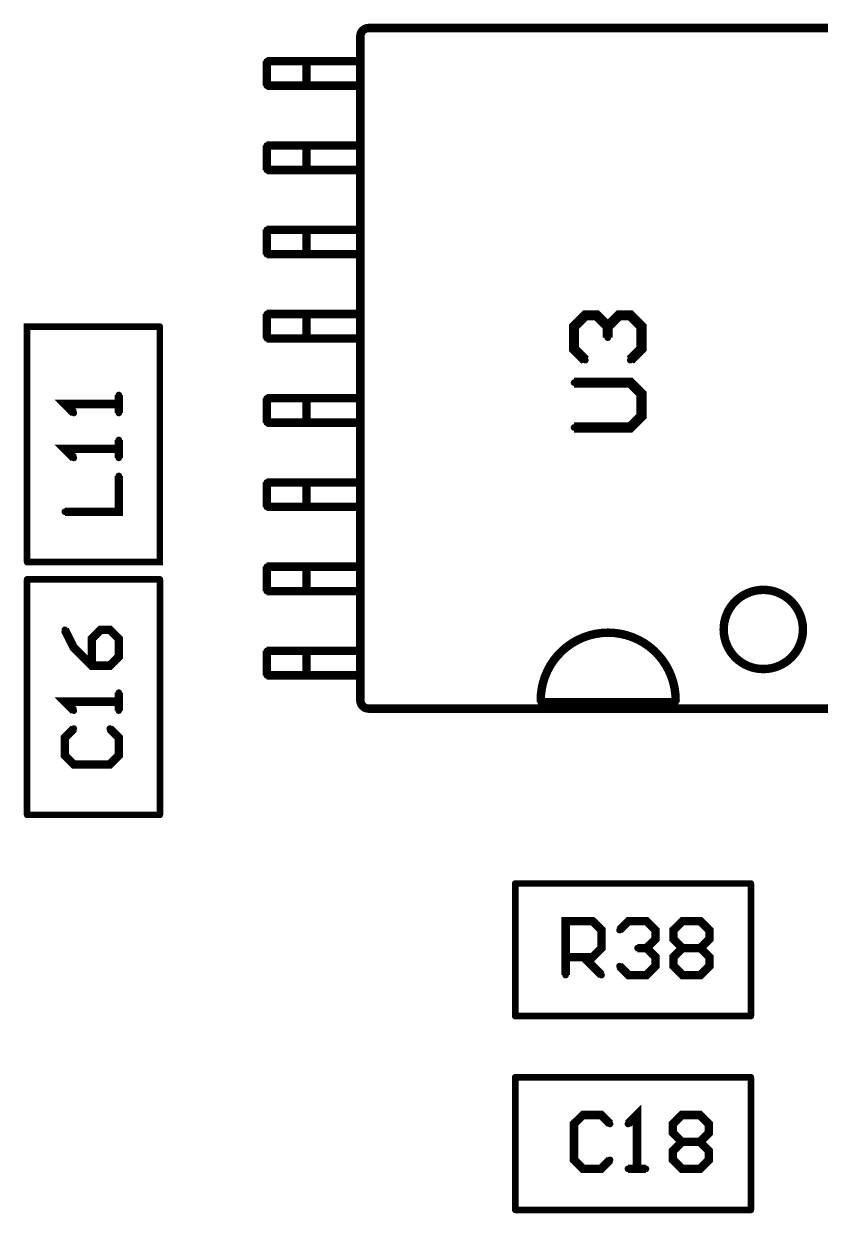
# Model space of a CAD drawing. Extents: x -4.2 to 14.8, y -3.5 to 8.8.
# Drawn here: x 0.007474 to 0.007946, y 0.001129 to 0.001835 of the extents above; entities that cross this region are included whole.
import ezdxf

# ---------------------------------------------------------------- set-up
doc = ezdxf.new("R2010")
doc.units = 0
doc.layers.add('2D_LINE_00', color=1, linetype='CONTINUOUS')

# ---------------------------------------------------------------- blocks, each defined once
blk = doc.blocks.new('SMOOTH_0$000003937')
at = {"const_width": 0.00000197}
blk.add_lwpolyline([(-0.00000097, 0, 1), (0.00000097, 0, 1)], format="xyb", close=True, dxfattribs=at)
blk = doc.blocks.new('DRAWING_847')
at = {"layer": '2D_LINE_00', "const_width": 0.00000394}
blk.add_lwpolyline([(0, 0), (0, 0.00007871)], dxfattribs=at)
at = {"layer": '2D_LINE_00'}
for p in [(0, 0.00007871), (0, 0)]:
    blk.add_blockref('SMOOTH_0$000003937', p, dxfattribs=at)
blk = doc.blocks.new('DRAWING_848')
at = {"layer": '2D_LINE_00', "const_width": 0.00000394}
blk.add_lwpolyline([(0, 0), (0.00013976, 0)], dxfattribs=at)
at = {"layer": '2D_LINE_00'}
for p in [(0, 0), (0.00013976, 0)]:
    blk.add_blockref('SMOOTH_0$000003937', p, dxfattribs=at)
blk = doc.blocks.new('DRAWING_849')
at = {"layer": '2D_LINE_00', "const_width": 0.00000394}
blk.add_lwpolyline([(0, 0), (0.00013976, 0)], dxfattribs=at)
at = {"layer": '2D_LINE_00'}
for p in [(0, 0), (0.00013976, 0)]:
    blk.add_blockref('SMOOTH_0$000003937', p, dxfattribs=at)
blk = doc.blocks.new('DRAWING_850')
at = {"layer": '2D_LINE_00', "const_width": 0.00000394}
blk.add_lwpolyline([(0, 0), (0, 0.00007871)], dxfattribs=at)
at = {"layer": '2D_LINE_00'}
for p in [(0, 0.00007871), (0, 0)]:
    blk.add_blockref('SMOOTH_0$000003937', p, dxfattribs=at)
blk = doc.blocks.new('DRAWING_909')
at = {"layer": '2D_LINE_00', "const_width": 0.00000394}
blk.add_lwpolyline([(0, 0), (0.00007871, 0)], dxfattribs=at)
at = {"layer": '2D_LINE_00'}
for p in [(0, 0), (0.00007871, 0)]:
    blk.add_blockref('SMOOTH_0$000003937', p, dxfattribs=at)
blk = doc.blocks.new('DRAWING_910')
at = {"layer": '2D_LINE_00', "const_width": 0.00000394}
blk.add_lwpolyline([(0, 0), (0, 0.00013976)], dxfattribs=at)
at = {"layer": '2D_LINE_00'}
for p in [(0, 0.00013976), (0, 0)]:
    blk.add_blockref('SMOOTH_0$000003937', p, dxfattribs=at)
blk = doc.blocks.new('DRAWING_911')
at = {"layer": '2D_LINE_00', "const_width": 0.00000394}
blk.add_lwpolyline([(0, 0), (0, 0.00013976)], dxfattribs=at)
at = {"layer": '2D_LINE_00'}
for p in [(0, 0.00013976), (0, 0)]:
    blk.add_blockref('SMOOTH_0$000003937', p, dxfattribs=at)
blk = doc.blocks.new('DRAWING_912')
at = {"layer": '2D_LINE_00', "const_width": 0.00000394}
blk.add_lwpolyline([(0, 0), (0.00007871, 0)], dxfattribs=at)
at = {"layer": '2D_LINE_00'}
for p in [(0, 0), (0.00007871, 0)]:
    blk.add_blockref('SMOOTH_0$000003937', p, dxfattribs=at)
blk = doc.blocks.new('DRAWING_1026')
at = {"layer": '2D_LINE_00', "const_width": 0.00000394}
blk.add_lwpolyline([(0, 0), (0, 0.00007874)], dxfattribs=at)
at = {"layer": '2D_LINE_00'}
for p in [(0, 0.00007874), (0, 0)]:
    blk.add_blockref('SMOOTH_0$000003937', p, dxfattribs=at)
blk = doc.blocks.new('DRAWING_1027')
at = {"layer": '2D_LINE_00', "const_width": 0.00000394}
blk.add_lwpolyline([(0, 0), (0.00013976, 0)], dxfattribs=at)
at = {"layer": '2D_LINE_00'}
for p in [(0, 0), (0.00013976, 0)]:
    blk.add_blockref('SMOOTH_0$000003937', p, dxfattribs=at)
blk = doc.blocks.new('DRAWING_1028')
at = {"layer": '2D_LINE_00', "const_width": 0.00000394}
blk.add_lwpolyline([(0, 0), (0.00013976, 0)], dxfattribs=at)
at = {"layer": '2D_LINE_00'}
for p in [(0, 0), (0.00013976, 0)]:
    blk.add_blockref('SMOOTH_0$000003937', p, dxfattribs=at)
blk = doc.blocks.new('DRAWING_1029')
at = {"layer": '2D_LINE_00', "const_width": 0.00000394}
blk.add_lwpolyline([(0, 0), (0, 0.00007874)], dxfattribs=at)
at = {"layer": '2D_LINE_00'}
for p in [(0, 0.00007874), (0, 0)]:
    blk.add_blockref('SMOOTH_0$000003937', p, dxfattribs=at)
blk = doc.blocks.new('DRAWING_1048')
at = {"layer": '2D_LINE_00', "const_width": 0.00000394}
blk.add_lwpolyline([(0, 0), (0.00007871, 0), (0.00007871, 0.00013976)], dxfattribs=at)
at = {"layer": '2D_LINE_00'}
for p in [(0.00007871, 0.00013976), (0, 0), (0.00007871, 0)]:
    blk.add_blockref('SMOOTH_0$000003937', p, dxfattribs=at)
blk = doc.blocks.new('DRAWING_1049')
at = {"layer": '2D_LINE_00', "const_width": 0.00000394}
blk.add_lwpolyline([(0, 0), (0, 0.00013976), (0.00007871, 0.00013976)], dxfattribs=at)
at = {"layer": '2D_LINE_00'}
for p in [(0, 0.00013976), (0.00007871, 0.00013976), (0, 0)]:
    blk.add_blockref('SMOOTH_0$000003937', p, dxfattribs=at)
blk = doc.blocks.new('DRAWING_1406')
at = {"layer": '2D_LINE_00', "const_width": 0.00000601}
blk.add_lwpolyline([(0, 0), (0.00003333, 0), (0.00004, 0.00000667), (0.00004, 0.00001997), (0.00003333, 0.00002664), (0, 0.00002664)], dxfattribs=at)
at = {"layer": '2D_LINE_00'}
for p in [(0, 0.00002664), (0.00003333, 0.00002664), (0.00004, 0.00001997), (0.00004, 0.00000667), (0, 0), (0.00003333, 0)]:
    blk.add_blockref('SMOOTH_0$000003937', p, dxfattribs=at)
blk = doc.blocks.new('DRAWING_1407')
at = {"layer": '2D_LINE_00', "const_width": 0.00000601}
blk.add_lwpolyline([(0, 0), (-0.00000669, 0.00000667), (-0.00000669, 0.00002), (0, 0.00002667), (0.00000664, 0.00002667), (0.00001331, 0.00002), (0.00001331, 0.00001333), (0.00001331, 0.00002), (0.00001997, 0.00002667), (0.00002664, 0.00002667), (0.00003331, 0.00002), (0.00003331, 0.00000667), (0.00002664, 0)], dxfattribs=at)
at = {"layer": '2D_LINE_00'}
for p in [(0, 0.00002667), (0.00000664, 0.00002667), (0.00001997, 0.00002667), (0.00002664, 0.00002667), (-0.00000669, 0.00002), (0.00001331, 0.00002), (0.00001331, 0.00002), (0.00003331, 0.00002), (0.00001331, 0.00001333), (-0.00000669, 0.00000667), (0.00003331, 0.00000667), (0, 0), (0.00002664, 0)]:
    blk.add_blockref('SMOOTH_0$000003937', p, dxfattribs=at)
blk = doc.blocks.new('DRAWING_1458')
at = {"layer": '2D_LINE_00', "const_width": 0.00000501}
blk.add_lwpolyline([(0, 0, 0.418309), (-0.00004, 0.0000406)], format="xyb", dxfattribs=at)
at = {"layer": '2D_LINE_00'}
for p in [(-0.00004, 0.0000406), (0, 0)]:
    blk.add_blockref('SMOOTH_0$000003937', p, dxfattribs=at)
blk = doc.blocks.new('DRAWING_1460')
at = {"layer": '2D_LINE_00', "const_width": 0.00000501}
blk.add_lwpolyline([(0, 0, 1), (0, 0.00004701)], format="xyb", dxfattribs=at)
at = {"layer": '2D_LINE_00'}
for p in [(0, 0.00004701), (0, 0)]:
    blk.add_blockref('SMOOTH_0$000003937', p, dxfattribs=at)
blk = doc.blocks.new('DRAWING_1461')
at = {"layer": '2D_LINE_00', "const_width": 0.00000501}
blk.add_lwpolyline([(0, 0, 0.41166), (0.00000499, -0.00000499)], format="xyb", dxfattribs=at)
at = {"layer": '2D_LINE_00'}
for p in [(0, 0), (0.00000499, -0.00000499)]:
    blk.add_blockref('SMOOTH_0$000003937', p, dxfattribs=at)
blk = doc.blocks.new('DRAWING_1462')
at = {"layer": '2D_LINE_00', "const_width": 0.00000501}
blk.add_lwpolyline([(0, 0, 1), (0, -0.00004701)], format="xyb", dxfattribs=at)
at = {"layer": '2D_LINE_00'}
for p in [(0, 0), (0, -0.00004701)]:
    blk.add_blockref('SMOOTH_0$000003937', p, dxfattribs=at)
blk = doc.blocks.new('DRAWING_1463')
at = {"layer": '2D_LINE_00', "const_width": 0.00000501}
blk.add_lwpolyline([(0, 0, 0.418309), (-0.00004, -0.0000406)], format="xyb", dxfattribs=at)
at = {"layer": '2D_LINE_00'}
for p in [(0, 0), (-0.00004, -0.0000406)]:
    blk.add_blockref('SMOOTH_0$000003937', p, dxfattribs=at)
blk = doc.blocks.new('DRAWING_1465')
at = {"layer": '2D_LINE_00', "const_width": 0.00000501}
blk.add_lwpolyline([(0, 0, 0.41166), (-0.00000499, -0.00000496)], format="xyb", dxfattribs=at)
at = {"layer": '2D_LINE_00'}
for p in [(0, 0), (-0.00000499, -0.00000496)]:
    blk.add_blockref('SMOOTH_0$000003937', p, dxfattribs=at)
blk = doc.blocks.new('DRAWING_2424')
at = {"layer": '2D_LINE_00', "const_width": 0.00000501}
blk.add_lwpolyline([(0, 0), (0.00001617, 0)], dxfattribs=at)
at = {"layer": '2D_LINE_00'}
for p in [(0, 0), (0.00001617, 0)]:
    blk.add_blockref('SMOOTH_0$000003937', p, dxfattribs=at)
blk = doc.blocks.new('DRAWING_2425')
at = {"layer": '2D_LINE_00', "const_width": 0.00000501}
blk.add_lwpolyline([(0, 0), (0, 0.00001451)], dxfattribs=at)
at = {"layer": '2D_LINE_00'}
for p in [(0, 0.00001451), (0, 0)]:
    blk.add_blockref('SMOOTH_0$000003937', p, dxfattribs=at)
blk = doc.blocks.new('DRAWING_2426')
at = {"layer": '2D_LINE_00', "const_width": 0.00000501}
blk.add_lwpolyline([(0, 0), (0.00001698, 0)], dxfattribs=at)
at = {"layer": '2D_LINE_00'}
for p in [(0, 0), (0.00001698, 0)]:
    blk.add_blockref('SMOOTH_0$000003937', p, dxfattribs=at)
blk = doc.blocks.new('DRAWING_2427')
at = {"layer": '2D_LINE_00', "const_width": 0.00000501}
blk.add_lwpolyline([(0, 0), (0.00000745, 0), (0.00000745, 0.00001451)], dxfattribs=at)
at = {"layer": '2D_LINE_00'}
for p in [(0.00000745, 0.00001451), (0, 0), (0.00000745, 0)]:
    blk.add_blockref('SMOOTH_0$000003937', p, dxfattribs=at)
blk = doc.blocks.new('DRAWING_2428')
at = {"layer": '2D_LINE_00', "const_width": 0.00000501}
blk.add_lwpolyline([(0, 0), (0.00001488, 0)], dxfattribs=at)
at = {"layer": '2D_LINE_00'}
for p in [(0, 0), (0.00001488, 0)]:
    blk.add_blockref('SMOOTH_0$000003937', p, dxfattribs=at)
blk = doc.blocks.new('DRAWING_2429')
at = {"layer": '2D_LINE_00', "const_width": 0.00000501}
blk.add_lwpolyline([(0, 0), (0.00000745, 0)], dxfattribs=at)
at = {"layer": '2D_LINE_00'}
for p in [(0, 0), (0.00000745, 0)]:
    blk.add_blockref('SMOOTH_0$000003937', p, dxfattribs=at)
blk = doc.blocks.new('DRAWING_2430')
at = {"layer": '2D_LINE_00', "const_width": 0.00000501}
blk.add_lwpolyline([(0, 0), (0.00001617, 0)], dxfattribs=at)
at = {"layer": '2D_LINE_00'}
for p in [(0, 0), (0.00001617, 0)]:
    blk.add_blockref('SMOOTH_0$000003937', p, dxfattribs=at)
blk = doc.blocks.new('DRAWING_2431')
at = {"layer": '2D_LINE_00', "const_width": 0.00000501}
blk.add_lwpolyline([(0, 0), (0, 0.00001451)], dxfattribs=at)
at = {"layer": '2D_LINE_00'}
for p in [(0, 0.00001451), (0, 0)]:
    blk.add_blockref('SMOOTH_0$000003937', p, dxfattribs=at)
blk = doc.blocks.new('DRAWING_2432')
at = {"layer": '2D_LINE_00', "const_width": 0.00000501}
blk.add_lwpolyline([(0, 0), (0.00001488, 0)], dxfattribs=at)
at = {"layer": '2D_LINE_00'}
for p in [(0, 0), (0.00001488, 0)]:
    blk.add_blockref('SMOOTH_0$000003937', p, dxfattribs=at)
blk = doc.blocks.new('DRAWING_2433')
at = {"layer": '2D_LINE_00', "const_width": 0.00000501}
blk.add_lwpolyline([(0, 0), (0.00001698, 0)], dxfattribs=at)
at = {"layer": '2D_LINE_00'}
for p in [(0, 0), (0.00001698, 0)]:
    blk.add_blockref('SMOOTH_0$000003937', p, dxfattribs=at)
blk = doc.blocks.new('DRAWING_2434')
at = {"layer": '2D_LINE_00', "const_width": 0.00000501}
blk.add_lwpolyline([(0, 0), (0.00001617, 0)], dxfattribs=at)
at = {"layer": '2D_LINE_00'}
for p in [(0, 0), (0.00001617, 0)]:
    blk.add_blockref('SMOOTH_0$000003937', p, dxfattribs=at)
blk = doc.blocks.new('DRAWING_2435')
at = {"layer": '2D_LINE_00', "const_width": 0.00000501}
blk.add_lwpolyline([(0, 0), (0, 0.00001451)], dxfattribs=at)
at = {"layer": '2D_LINE_00'}
for p in [(0, 0.00001451), (0, 0)]:
    blk.add_blockref('SMOOTH_0$000003937', p, dxfattribs=at)
blk = doc.blocks.new('DRAWING_2436')
at = {"layer": '2D_LINE_00', "const_width": 0.00000501}
blk.add_lwpolyline([(0, 0), (0.00001698, 0)], dxfattribs=at)
at = {"layer": '2D_LINE_00'}
for p in [(0, 0), (0.00001698, 0)]:
    blk.add_blockref('SMOOTH_0$000003937', p, dxfattribs=at)
blk = doc.blocks.new('DRAWING_2437')
at = {"layer": '2D_LINE_00', "const_width": 0.00000501}
blk.add_lwpolyline([(0, 0), (0.00000745, 0), (0.00000745, 0.00001451)], dxfattribs=at)
at = {"layer": '2D_LINE_00'}
for p in [(0.00000745, 0.00001451), (0, 0), (0.00000745, 0)]:
    blk.add_blockref('SMOOTH_0$000003937', p, dxfattribs=at)
blk = doc.blocks.new('DRAWING_2438')
at = {"layer": '2D_LINE_00', "const_width": 0.00000501}
blk.add_lwpolyline([(0, 0), (0.00001488, 0)], dxfattribs=at)
at = {"layer": '2D_LINE_00'}
for p in [(0, 0), (0.00001488, 0)]:
    blk.add_blockref('SMOOTH_0$000003937', p, dxfattribs=at)
blk = doc.blocks.new('DRAWING_2439')
at = {"layer": '2D_LINE_00', "const_width": 0.00000501}
blk.add_lwpolyline([(0, 0), (0.00000745, 0)], dxfattribs=at)
at = {"layer": '2D_LINE_00'}
for p in [(0, 0), (0.00000745, 0)]:
    blk.add_blockref('SMOOTH_0$000003937', p, dxfattribs=at)
blk = doc.blocks.new('DRAWING_2440')
at = {"layer": '2D_LINE_00', "const_width": 0.00000501}
blk.add_lwpolyline([(0, 0), (0.00001617, 0)], dxfattribs=at)
at = {"layer": '2D_LINE_00'}
for p in [(0, 0), (0.00001617, 0)]:
    blk.add_blockref('SMOOTH_0$000003937', p, dxfattribs=at)
blk = doc.blocks.new('DRAWING_2441')
at = {"layer": '2D_LINE_00', "const_width": 0.00000501}
blk.add_lwpolyline([(0, 0), (0, 0.00001451)], dxfattribs=at)
at = {"layer": '2D_LINE_00'}
for p in [(0, 0.00001451), (0, 0)]:
    blk.add_blockref('SMOOTH_0$000003937', p, dxfattribs=at)
blk = doc.blocks.new('DRAWING_2442')
at = {"layer": '2D_LINE_00', "const_width": 0.00000501}
blk.add_lwpolyline([(0, 0), (0.00001488, 0)], dxfattribs=at)
at = {"layer": '2D_LINE_00'}
for p in [(0, 0), (0.00001488, 0)]:
    blk.add_blockref('SMOOTH_0$000003937', p, dxfattribs=at)
blk = doc.blocks.new('DRAWING_2443')
at = {"layer": '2D_LINE_00', "const_width": 0.00000501}
blk.add_lwpolyline([(0, 0), (0.00001698, 0)], dxfattribs=at)
at = {"layer": '2D_LINE_00'}
for p in [(0, 0), (0.00001698, 0)]:
    blk.add_blockref('SMOOTH_0$000003937', p, dxfattribs=at)
blk = doc.blocks.new('DRAWING_2444')
at = {"layer": '2D_LINE_00', "const_width": 0.00000501}
blk.add_lwpolyline([(0, 0), (0.00001617, 0)], dxfattribs=at)
at = {"layer": '2D_LINE_00'}
for p in [(0, 0), (0.00001617, 0)]:
    blk.add_blockref('SMOOTH_0$000003937', p, dxfattribs=at)
blk = doc.blocks.new('DRAWING_2445')
at = {"layer": '2D_LINE_00', "const_width": 0.00000501}
blk.add_lwpolyline([(0, 0), (0, 0.00001451)], dxfattribs=at)
at = {"layer": '2D_LINE_00'}
for p in [(0, 0.00001451), (0, 0)]:
    blk.add_blockref('SMOOTH_0$000003937', p, dxfattribs=at)
blk = doc.blocks.new('DRAWING_2446')
at = {"layer": '2D_LINE_00', "const_width": 0.00000501}
blk.add_lwpolyline([(0, 0), (0.00001698, 0)], dxfattribs=at)
at = {"layer": '2D_LINE_00'}
for p in [(0, 0), (0.00001698, 0)]:
    blk.add_blockref('SMOOTH_0$000003937', p, dxfattribs=at)
blk = doc.blocks.new('DRAWING_2447')
at = {"layer": '2D_LINE_00', "const_width": 0.00000501}
blk.add_lwpolyline([(0, 0), (0.00000745, 0), (0.00000745, 0.00001451)], dxfattribs=at)
at = {"layer": '2D_LINE_00'}
for p in [(0.00000745, 0.00001451), (0, 0), (0.00000745, 0)]:
    blk.add_blockref('SMOOTH_0$000003937', p, dxfattribs=at)
blk = doc.blocks.new('DRAWING_2448')
at = {"layer": '2D_LINE_00', "const_width": 0.00000501}
blk.add_lwpolyline([(0, 0), (0.00001488, 0)], dxfattribs=at)
at = {"layer": '2D_LINE_00'}
for p in [(0, 0), (0.00001488, 0)]:
    blk.add_blockref('SMOOTH_0$000003937', p, dxfattribs=at)
blk = doc.blocks.new('DRAWING_2449')
at = {"layer": '2D_LINE_00', "const_width": 0.00000501}
blk.add_lwpolyline([(0, 0), (0.00000745, 0)], dxfattribs=at)
at = {"layer": '2D_LINE_00'}
for p in [(0, 0), (0.00000745, 0)]:
    blk.add_blockref('SMOOTH_0$000003937', p, dxfattribs=at)
blk = doc.blocks.new('DRAWING_2450')
at = {"layer": '2D_LINE_00', "const_width": 0.00000501}
blk.add_lwpolyline([(0, 0), (0.00001617, 0)], dxfattribs=at)
at = {"layer": '2D_LINE_00'}
for p in [(0, 0), (0.00001617, 0)]:
    blk.add_blockref('SMOOTH_0$000003937', p, dxfattribs=at)
blk = doc.blocks.new('DRAWING_2451')
at = {"layer": '2D_LINE_00', "const_width": 0.00000501}
blk.add_lwpolyline([(0, 0), (0, 0.00001451)], dxfattribs=at)
at = {"layer": '2D_LINE_00'}
for p in [(0, 0.00001451), (0, 0)]:
    blk.add_blockref('SMOOTH_0$000003937', p, dxfattribs=at)
blk = doc.blocks.new('DRAWING_2452')
at = {"layer": '2D_LINE_00', "const_width": 0.00000501}
blk.add_lwpolyline([(0, 0), (0.00001488, 0)], dxfattribs=at)
at = {"layer": '2D_LINE_00'}
for p in [(0, 0), (0.00001488, 0)]:
    blk.add_blockref('SMOOTH_0$000003937', p, dxfattribs=at)
blk = doc.blocks.new('DRAWING_2453')
at = {"layer": '2D_LINE_00', "const_width": 0.00000501}
blk.add_lwpolyline([(0, 0), (0.00001698, 0)], dxfattribs=at)
at = {"layer": '2D_LINE_00'}
for p in [(0, 0), (0.00001698, 0)]:
    blk.add_blockref('SMOOTH_0$000003937', p, dxfattribs=at)
blk = doc.blocks.new('DRAWING_2454')
at = {"layer": '2D_LINE_00', "const_width": 0.00000501}
blk.add_lwpolyline([(0, 0), (0.00001617, 0)], dxfattribs=at)
at = {"layer": '2D_LINE_00'}
for p in [(0, 0), (0.00001617, 0)]:
    blk.add_blockref('SMOOTH_0$000003937', p, dxfattribs=at)
blk = doc.blocks.new('DRAWING_2455')
at = {"layer": '2D_LINE_00', "const_width": 0.00000501}
blk.add_lwpolyline([(0, 0), (0, 0.00001451)], dxfattribs=at)
at = {"layer": '2D_LINE_00'}
for p in [(0, 0.00001451), (0, 0)]:
    blk.add_blockref('SMOOTH_0$000003937', p, dxfattribs=at)
blk = doc.blocks.new('DRAWING_2456')
at = {"layer": '2D_LINE_00', "const_width": 0.00000501}
blk.add_lwpolyline([(0, 0), (0.00001698, 0)], dxfattribs=at)
at = {"layer": '2D_LINE_00'}
for p in [(0, 0), (0.00001698, 0)]:
    blk.add_blockref('SMOOTH_0$000003937', p, dxfattribs=at)
blk = doc.blocks.new('DRAWING_2457')
at = {"layer": '2D_LINE_00', "const_width": 0.00000501}
blk.add_lwpolyline([(0, 0), (0.00000745, 0), (0.00000745, 0.00001451)], dxfattribs=at)
at = {"layer": '2D_LINE_00'}
for p in [(0.00000745, 0.00001451), (0, 0), (0.00000745, 0)]:
    blk.add_blockref('SMOOTH_0$000003937', p, dxfattribs=at)
blk = doc.blocks.new('DRAWING_2458')
at = {"layer": '2D_LINE_00', "const_width": 0.00000501}
blk.add_lwpolyline([(0, 0), (0.00001488, 0)], dxfattribs=at)
at = {"layer": '2D_LINE_00'}
for p in [(0, 0), (0.00001488, 0)]:
    blk.add_blockref('SMOOTH_0$000003937', p, dxfattribs=at)
blk = doc.blocks.new('DRAWING_2459')
at = {"layer": '2D_LINE_00', "const_width": 0.00000501}
blk.add_lwpolyline([(0, 0), (0.00000745, 0)], dxfattribs=at)
at = {"layer": '2D_LINE_00'}
for p in [(0, 0), (0.00000745, 0)]:
    blk.add_blockref('SMOOTH_0$000003937', p, dxfattribs=at)
blk = doc.blocks.new('DRAWING_2460')
at = {"layer": '2D_LINE_00', "const_width": 0.00000501}
blk.add_lwpolyline([(0, 0), (0.00001617, 0)], dxfattribs=at)
at = {"layer": '2D_LINE_00'}
for p in [(0, 0), (0.00001617, 0)]:
    blk.add_blockref('SMOOTH_0$000003937', p, dxfattribs=at)
blk = doc.blocks.new('DRAWING_2461')
at = {"layer": '2D_LINE_00', "const_width": 0.00000501}
blk.add_lwpolyline([(0, 0), (0, 0.00001451)], dxfattribs=at)
at = {"layer": '2D_LINE_00'}
for p in [(0, 0.00001451), (0, 0)]:
    blk.add_blockref('SMOOTH_0$000003937', p, dxfattribs=at)
blk = doc.blocks.new('DRAWING_2462')
at = {"layer": '2D_LINE_00', "const_width": 0.00000501}
blk.add_lwpolyline([(0, 0), (0.00001488, 0)], dxfattribs=at)
at = {"layer": '2D_LINE_00'}
for p in [(0, 0), (0.00001488, 0)]:
    blk.add_blockref('SMOOTH_0$000003937', p, dxfattribs=at)
blk = doc.blocks.new('DRAWING_2463')
at = {"layer": '2D_LINE_00', "const_width": 0.00000501}
blk.add_lwpolyline([(0, 0), (0.00001698, 0)], dxfattribs=at)
at = {"layer": '2D_LINE_00'}
for p in [(0, 0), (0.00001698, 0)]:
    blk.add_blockref('SMOOTH_0$000003937', p, dxfattribs=at)
blk = doc.blocks.new('DRAWING_2464')
at = {"layer": '2D_LINE_00', "const_width": 0.00000501}
blk.add_lwpolyline([(0, 0), (0.00001617, 0)], dxfattribs=at)
at = {"layer": '2D_LINE_00'}
for p in [(0, 0), (0.00001617, 0)]:
    blk.add_blockref('SMOOTH_0$000003937', p, dxfattribs=at)
blk = doc.blocks.new('DRAWING_2465')
at = {"layer": '2D_LINE_00', "const_width": 0.00000501}
blk.add_lwpolyline([(0, 0), (0, 0.00001451)], dxfattribs=at)
at = {"layer": '2D_LINE_00'}
for p in [(0, 0.00001451), (0, 0)]:
    blk.add_blockref('SMOOTH_0$000003937', p, dxfattribs=at)
blk = doc.blocks.new('DRAWING_2466')
at = {"layer": '2D_LINE_00', "const_width": 0.00000501}
blk.add_lwpolyline([(0, 0), (0.00001698, 0)], dxfattribs=at)
at = {"layer": '2D_LINE_00'}
for p in [(0, 0), (0.00001698, 0)]:
    blk.add_blockref('SMOOTH_0$000003937', p, dxfattribs=at)
blk = doc.blocks.new('DRAWING_2467')
at = {"layer": '2D_LINE_00', "const_width": 0.00000501}
blk.add_lwpolyline([(0, 0), (0.00000745, 0), (0.00000745, 0.00001451)], dxfattribs=at)
at = {"layer": '2D_LINE_00'}
for p in [(0.00000745, 0.00001451), (0, 0), (0.00000745, 0)]:
    blk.add_blockref('SMOOTH_0$000003937', p, dxfattribs=at)
blk = doc.blocks.new('DRAWING_2468')
at = {"layer": '2D_LINE_00', "const_width": 0.00000501}
blk.add_lwpolyline([(0, 0), (0.00001488, 0)], dxfattribs=at)
at = {"layer": '2D_LINE_00'}
for p in [(0, 0), (0.00001488, 0)]:
    blk.add_blockref('SMOOTH_0$000003937', p, dxfattribs=at)
blk = doc.blocks.new('DRAWING_2469')
at = {"layer": '2D_LINE_00', "const_width": 0.00000501}
blk.add_lwpolyline([(0, 0), (0.00000745, 0)], dxfattribs=at)
at = {"layer": '2D_LINE_00'}
for p in [(0, 0), (0.00000745, 0)]:
    blk.add_blockref('SMOOTH_0$000003937', p, dxfattribs=at)
blk = doc.blocks.new('DRAWING_2470')
at = {"layer": '2D_LINE_00', "const_width": 0.00000501}
blk.add_lwpolyline([(0, 0), (0.00001617, 0)], dxfattribs=at)
at = {"layer": '2D_LINE_00'}
for p in [(0, 0), (0.00001617, 0)]:
    blk.add_blockref('SMOOTH_0$000003937', p, dxfattribs=at)
blk = doc.blocks.new('DRAWING_2471')
at = {"layer": '2D_LINE_00', "const_width": 0.00000501}
blk.add_lwpolyline([(0, 0), (0, 0.00001451)], dxfattribs=at)
at = {"layer": '2D_LINE_00'}
for p in [(0, 0.00001451), (0, 0)]:
    blk.add_blockref('SMOOTH_0$000003937', p, dxfattribs=at)
blk = doc.blocks.new('DRAWING_2472')
at = {"layer": '2D_LINE_00', "const_width": 0.00000501}
blk.add_lwpolyline([(0, 0), (0.00001488, 0)], dxfattribs=at)
at = {"layer": '2D_LINE_00'}
for p in [(0, 0), (0.00001488, 0)]:
    blk.add_blockref('SMOOTH_0$000003937', p, dxfattribs=at)
blk = doc.blocks.new('DRAWING_2473')
at = {"layer": '2D_LINE_00', "const_width": 0.00000501}
blk.add_lwpolyline([(0, 0), (0.00001698, 0)], dxfattribs=at)
at = {"layer": '2D_LINE_00'}
for p in [(0, 0), (0.00001698, 0)]:
    blk.add_blockref('SMOOTH_0$000003937', p, dxfattribs=at)
blk = doc.blocks.new('DRAWING_2474')
at = {"layer": '2D_LINE_00', "const_width": 0.00000501}
blk.add_lwpolyline([(0, 0), (0.00001617, 0)], dxfattribs=at)
at = {"layer": '2D_LINE_00'}
for p in [(0, 0), (0.00001617, 0)]:
    blk.add_blockref('SMOOTH_0$000003937', p, dxfattribs=at)
blk = doc.blocks.new('DRAWING_2475')
at = {"layer": '2D_LINE_00', "const_width": 0.00000501}
blk.add_lwpolyline([(0, 0), (0, 0.00001451)], dxfattribs=at)
at = {"layer": '2D_LINE_00'}
for p in [(0, 0.00001451), (0, 0)]:
    blk.add_blockref('SMOOTH_0$000003937', p, dxfattribs=at)
blk = doc.blocks.new('DRAWING_2476')
at = {"layer": '2D_LINE_00', "const_width": 0.00000501}
blk.add_lwpolyline([(0, 0), (0.00001698, 0)], dxfattribs=at)
at = {"layer": '2D_LINE_00'}
for p in [(0, 0), (0.00001698, 0)]:
    blk.add_blockref('SMOOTH_0$000003937', p, dxfattribs=at)
blk = doc.blocks.new('DRAWING_2477')
at = {"layer": '2D_LINE_00', "const_width": 0.00000501}
blk.add_lwpolyline([(0, 0), (0.00000745, 0), (0.00000745, 0.00001451)], dxfattribs=at)
at = {"layer": '2D_LINE_00'}
for p in [(0.00000745, 0.00001451), (0, 0), (0.00000745, 0)]:
    blk.add_blockref('SMOOTH_0$000003937', p, dxfattribs=at)
blk = doc.blocks.new('DRAWING_2478')
at = {"layer": '2D_LINE_00', "const_width": 0.00000501}
blk.add_lwpolyline([(0, 0), (0.00001488, 0)], dxfattribs=at)
at = {"layer": '2D_LINE_00'}
for p in [(0, 0), (0.00001488, 0)]:
    blk.add_blockref('SMOOTH_0$000003937', p, dxfattribs=at)
blk = doc.blocks.new('DRAWING_2479')
at = {"layer": '2D_LINE_00', "const_width": 0.00000501}
blk.add_lwpolyline([(0, 0), (0.00000745, 0)], dxfattribs=at)
at = {"layer": '2D_LINE_00'}
for p in [(0, 0), (0.00000745, 0)]:
    blk.add_blockref('SMOOTH_0$000003937', p, dxfattribs=at)
blk = doc.blocks.new('DRAWING_2480')
at = {"layer": '2D_LINE_00', "const_width": 0.00000501}
blk.add_lwpolyline([(0, 0), (0.00001617, 0)], dxfattribs=at)
at = {"layer": '2D_LINE_00'}
for p in [(0, 0), (0.00001617, 0)]:
    blk.add_blockref('SMOOTH_0$000003937', p, dxfattribs=at)
blk = doc.blocks.new('DRAWING_2481')
at = {"layer": '2D_LINE_00', "const_width": 0.00000501}
blk.add_lwpolyline([(0, 0), (0, 0.00001451)], dxfattribs=at)
at = {"layer": '2D_LINE_00'}
for p in [(0, 0.00001451), (0, 0)]:
    blk.add_blockref('SMOOTH_0$000003937', p, dxfattribs=at)
blk = doc.blocks.new('DRAWING_2482')
at = {"layer": '2D_LINE_00', "const_width": 0.00000501}
blk.add_lwpolyline([(0, 0), (0.00001488, 0)], dxfattribs=at)
at = {"layer": '2D_LINE_00'}
for p in [(0, 0), (0.00001488, 0)]:
    blk.add_blockref('SMOOTH_0$000003937', p, dxfattribs=at)
blk = doc.blocks.new('DRAWING_2483')
at = {"layer": '2D_LINE_00', "const_width": 0.00000501}
blk.add_lwpolyline([(0, 0), (0.00001698, 0)], dxfattribs=at)
at = {"layer": '2D_LINE_00'}
for p in [(0, 0), (0.00001698, 0)]:
    blk.add_blockref('SMOOTH_0$000003937', p, dxfattribs=at)
blk = doc.blocks.new('DRAWING_2484')
at = {"layer": '2D_LINE_00', "const_width": 0.00000501}
blk.add_lwpolyline([(0, 0), (0.00001617, 0)], dxfattribs=at)
at = {"layer": '2D_LINE_00'}
for p in [(0, 0), (0.00001617, 0)]:
    blk.add_blockref('SMOOTH_0$000003937', p, dxfattribs=at)
blk = doc.blocks.new('DRAWING_2485')
at = {"layer": '2D_LINE_00', "const_width": 0.00000501}
blk.add_lwpolyline([(0, 0), (0, 0.00001451)], dxfattribs=at)
at = {"layer": '2D_LINE_00'}
for p in [(0, 0.00001451), (0, 0)]:
    blk.add_blockref('SMOOTH_0$000003937', p, dxfattribs=at)
blk = doc.blocks.new('DRAWING_2486')
at = {"layer": '2D_LINE_00', "const_width": 0.00000501}
blk.add_lwpolyline([(0, 0), (0.00001698, 0)], dxfattribs=at)
at = {"layer": '2D_LINE_00'}
for p in [(0, 0), (0.00001698, 0)]:
    blk.add_blockref('SMOOTH_0$000003937', p, dxfattribs=at)
blk = doc.blocks.new('DRAWING_2487')
at = {"layer": '2D_LINE_00', "const_width": 0.00000501}
blk.add_lwpolyline([(0, 0), (0.00000745, 0), (0.00000745, 0.00001451)], dxfattribs=at)
at = {"layer": '2D_LINE_00'}
for p in [(0.00000745, 0.00001451), (0, 0), (0.00000745, 0)]:
    blk.add_blockref('SMOOTH_0$000003937', p, dxfattribs=at)
blk = doc.blocks.new('DRAWING_2488')
at = {"layer": '2D_LINE_00', "const_width": 0.00000501}
blk.add_lwpolyline([(0, 0), (0.00001488, 0)], dxfattribs=at)
at = {"layer": '2D_LINE_00'}
for p in [(0, 0), (0.00001488, 0)]:
    blk.add_blockref('SMOOTH_0$000003937', p, dxfattribs=at)
blk = doc.blocks.new('DRAWING_2489')
at = {"layer": '2D_LINE_00', "const_width": 0.00000501}
blk.add_lwpolyline([(0, 0), (0.00000745, 0)], dxfattribs=at)
at = {"layer": '2D_LINE_00'}
for p in [(0, 0), (0.00000745, 0)]:
    blk.add_blockref('SMOOTH_0$000003937', p, dxfattribs=at)
blk = doc.blocks.new('DRAWING_2490')
at = {"layer": '2D_LINE_00', "const_width": 0.00000501}
blk.add_lwpolyline([(0, 0), (0.00001617, 0)], dxfattribs=at)
at = {"layer": '2D_LINE_00'}
for p in [(0, 0), (0.00001617, 0)]:
    blk.add_blockref('SMOOTH_0$000003937', p, dxfattribs=at)
blk = doc.blocks.new('DRAWING_2491')
at = {"layer": '2D_LINE_00', "const_width": 0.00000501}
blk.add_lwpolyline([(0, 0), (0, 0.00001451)], dxfattribs=at)
at = {"layer": '2D_LINE_00'}
for p in [(0, 0.00001451), (0, 0)]:
    blk.add_blockref('SMOOTH_0$000003937', p, dxfattribs=at)
blk = doc.blocks.new('DRAWING_2492')
at = {"layer": '2D_LINE_00', "const_width": 0.00000501}
blk.add_lwpolyline([(0, 0), (0.00001488, 0)], dxfattribs=at)
at = {"layer": '2D_LINE_00'}
for p in [(0, 0), (0.00001488, 0)]:
    blk.add_blockref('SMOOTH_0$000003937', p, dxfattribs=at)
blk = doc.blocks.new('DRAWING_2493')
at = {"layer": '2D_LINE_00', "const_width": 0.00000501}
blk.add_lwpolyline([(0, 0), (0.00001698, 0)], dxfattribs=at)
at = {"layer": '2D_LINE_00'}
for p in [(0, 0), (0.00001698, 0)]:
    blk.add_blockref('SMOOTH_0$000003937', p, dxfattribs=at)
blk = doc.blocks.new('DRAWING_2494')
at = {"layer": '2D_LINE_00', "const_width": 0.00000501}
blk.add_lwpolyline([(0, 0), (0.00001617, 0)], dxfattribs=at)
at = {"layer": '2D_LINE_00'}
for p in [(0, 0), (0.00001617, 0)]:
    blk.add_blockref('SMOOTH_0$000003937', p, dxfattribs=at)
blk = doc.blocks.new('DRAWING_2495')
at = {"layer": '2D_LINE_00', "const_width": 0.00000501}
blk.add_lwpolyline([(0, 0), (0, 0.00001451)], dxfattribs=at)
at = {"layer": '2D_LINE_00'}
for p in [(0, 0.00001451), (0, 0)]:
    blk.add_blockref('SMOOTH_0$000003937', p, dxfattribs=at)
blk = doc.blocks.new('DRAWING_2496')
at = {"layer": '2D_LINE_00', "const_width": 0.00000501}
blk.add_lwpolyline([(0, 0), (0.00001698, 0)], dxfattribs=at)
at = {"layer": '2D_LINE_00'}
for p in [(0, 0), (0.00001698, 0)]:
    blk.add_blockref('SMOOTH_0$000003937', p, dxfattribs=at)
blk = doc.blocks.new('DRAWING_2497')
at = {"layer": '2D_LINE_00', "const_width": 0.00000501}
blk.add_lwpolyline([(0, 0), (0.00000745, 0), (0.00000745, 0.00001451)], dxfattribs=at)
at = {"layer": '2D_LINE_00'}
for p in [(0.00000745, 0.00001451), (0, 0), (0.00000745, 0)]:
    blk.add_blockref('SMOOTH_0$000003937', p, dxfattribs=at)
blk = doc.blocks.new('DRAWING_2498')
at = {"layer": '2D_LINE_00', "const_width": 0.00000501}
blk.add_lwpolyline([(0, 0), (0.00001488, 0)], dxfattribs=at)
at = {"layer": '2D_LINE_00'}
for p in [(0, 0), (0.00001488, 0)]:
    blk.add_blockref('SMOOTH_0$000003937', p, dxfattribs=at)
blk = doc.blocks.new('DRAWING_2499')
at = {"layer": '2D_LINE_00', "const_width": 0.00000501}
blk.add_lwpolyline([(0, 0), (0.00000745, 0)], dxfattribs=at)
at = {"layer": '2D_LINE_00'}
for p in [(0, 0), (0.00000745, 0)]:
    blk.add_blockref('SMOOTH_0$000003937', p, dxfattribs=at)
blk = doc.blocks.new('DRAWING_2500')
at = {"layer": '2D_LINE_00', "const_width": 0.00000501}
blk.add_lwpolyline([(0, 0), (0.00001617, 0)], dxfattribs=at)
at = {"layer": '2D_LINE_00'}
for p in [(0, 0), (0.00001617, 0)]:
    blk.add_blockref('SMOOTH_0$000003937', p, dxfattribs=at)
blk = doc.blocks.new('DRAWING_2501')
at = {"layer": '2D_LINE_00', "const_width": 0.00000501}
blk.add_lwpolyline([(0, 0), (0, 0.00001451)], dxfattribs=at)
at = {"layer": '2D_LINE_00'}
for p in [(0, 0.00001451), (0, 0)]:
    blk.add_blockref('SMOOTH_0$000003937', p, dxfattribs=at)
blk = doc.blocks.new('DRAWING_2502')
at = {"layer": '2D_LINE_00', "const_width": 0.00000501}
blk.add_lwpolyline([(0, 0), (0.00001488, 0)], dxfattribs=at)
at = {"layer": '2D_LINE_00'}
for p in [(0, 0), (0.00001488, 0)]:
    blk.add_blockref('SMOOTH_0$000003937', p, dxfattribs=at)
blk = doc.blocks.new('DRAWING_2503')
at = {"layer": '2D_LINE_00', "const_width": 0.00000501}
blk.add_lwpolyline([(0, 0), (0.00001698, 0)], dxfattribs=at)
at = {"layer": '2D_LINE_00'}
for p in [(0, 0), (0.00001698, 0)]:
    blk.add_blockref('SMOOTH_0$000003937', p, dxfattribs=at)
blk = doc.blocks.new('DRAWING_2577')
at = {"layer": '2D_LINE_00', "const_width": 0.00000501}
blk.add_lwpolyline([(0, 0), (0.00000003, 0.00000063)], dxfattribs=at)
at = {"layer": '2D_LINE_00'}
for p in [(0, 0), (0.00000003, 0.00000063)]:
    blk.add_blockref('SMOOTH_0$000003937', p, dxfattribs=at)
blk = doc.blocks.new('DRAWING_2578')
at = {"layer": '2D_LINE_00', "const_width": 0.00000501}
blk.add_lwpolyline([(0, 0), (0.00028404, 0)], dxfattribs=at)
at = {"layer": '2D_LINE_00'}
for p in [(0, 0), (0.00028404, 0)]:
    blk.add_blockref('SMOOTH_0$000003937', p, dxfattribs=at)
blk = doc.blocks.new('DRAWING_2579')
at = {"layer": '2D_LINE_00', "const_width": 0.00000501}
blk.add_lwpolyline([(0, 0), (0.00028404, 0)], dxfattribs=at)
at = {"layer": '2D_LINE_00'}
for p in [(0, 0), (0.00028404, 0)]:
    blk.add_blockref('SMOOTH_0$000003937', p, dxfattribs=at)
blk = doc.blocks.new('DRAWING_2580')
at = {"layer": '2D_LINE_00', "const_width": 0.00000501}
blk.add_lwpolyline([(0, 0), (0, -0.00000063)], dxfattribs=at)
at = {"layer": '2D_LINE_00'}
for p in [(0, 0), (0, -0.00000063)]:
    blk.add_blockref('SMOOTH_0$000003937', p, dxfattribs=at)
blk = doc.blocks.new('DRAWING_2582')
at = {"layer": '2D_LINE_00', "const_width": 0.00000501}
blk.add_lwpolyline([(0, 0), (0, 0.00039404)], dxfattribs=at)
at = {"layer": '2D_LINE_00'}
for p in [(0, 0.00039404), (0, 0)]:
    blk.add_blockref('SMOOTH_0$000003937', p, dxfattribs=at)
blk = doc.blocks.new('DRAWING_2584')
at = {"layer": '2D_LINE_00', "const_width": 0.00000501}
blk.add_lwpolyline([(0, 0), (0.00007997, 0)], dxfattribs=at)
at = {"layer": '2D_LINE_00'}
for p in [(0, 0), (0.00007997, 0)]:
    blk.add_blockref('SMOOTH_0$000003937', p, dxfattribs=at)
blk = doc.blocks.new('DRAWING_2638')
at = {"layer": '2D_LINE_00', "const_width": 0.00000501}
blk.add_lwpolyline([(0, 0), (0, 0.00003199), (0.00001598, 0.00003199), (0.00002131, 0.00002667), (0.00002131, 0.00001601), (0.00001598, 0.00001066), (0, 0.00001066)], dxfattribs=at)
at = {"layer": '2D_LINE_00'}
for p in [(0, 0.00003199), (0.00001598, 0.00003199), (0.00002131, 0.00002667), (0.00002131, 0.00001601), (0, 0.00001066), (0.00001598, 0.00001066), (0, 0)]:
    blk.add_blockref('SMOOTH_0$000003937', p, dxfattribs=at)
blk = doc.blocks.new('DRAWING_2639')
at = {"layer": '2D_LINE_00', "const_width": 0.00000501}
blk.add_lwpolyline([(0, 0), (0.00001066, -0.00001066)], dxfattribs=at)
at = {"layer": '2D_LINE_00'}
for p in [(0, 0), (0.00001066, -0.00001066)]:
    blk.add_blockref('SMOOTH_0$000003937', p, dxfattribs=at)
blk = doc.blocks.new('DRAWING_2640')
at = {"layer": '2D_LINE_00', "const_width": 0.00000501}
blk.add_lwpolyline([(0, 0), (0.00000533, 0.00000533), (0.00001601, 0.00000533), (0.00002134, 0), (0.00002134, -0.00000533), (0.00001601, -0.00001066), (0.00001066, -0.00001066), (0.00001601, -0.00001066), (0.00002134, -0.00001601), (0.00002134, -0.00002134), (0.00001601, -0.00002667), (0.00000533, -0.00002667), (0, -0.00002134)], dxfattribs=at)
at = {"layer": '2D_LINE_00'}
for p in [(0.00000533, 0.00000533), (0.00001601, 0.00000533), (0, 0), (0.00002134, 0), (0.00002134, -0.00000533), (0.00001066, -0.00001066), (0.00001601, -0.00001066), (0.00001601, -0.00001066), (0.00002134, -0.00001601), (0, -0.00002134), (0.00002134, -0.00002134), (0.00000533, -0.00002667), (0.00001601, -0.00002667)]:
    blk.add_blockref('SMOOTH_0$000003937', p, dxfattribs=at)
blk = doc.blocks.new('DRAWING_2641')
at = {"layer": '2D_LINE_00', "const_width": 0.00000501}
blk.add_lwpolyline([(0, 0), (0.00000533, 0.00000533), (0.00001598, 0.00000533), (0.00002134, 0), (0.00002134, -0.00000533), (0.00001598, -0.00001066), (0.00002134, -0.00001601), (0.00002134, -0.00002134), (0.00001598, -0.00002667), (0.00000533, -0.00002667), (0, -0.00002134), (0, -0.00001601), (0.00000533, -0.00001066), (0, -0.00000533), (0, 0)], dxfattribs=at)
at = {"layer": '2D_LINE_00'}
for p in [(0.00000533, 0.00000533), (0.00001598, 0.00000533), (0, 0), (0, 0), (0.00002134, 0), (0, -0.00000533), (0.00002134, -0.00000533), (0, -0.00001601), (0.00000533, -0.00001066), (0.00001598, -0.00001066), (0.00002134, -0.00001601), (0, -0.00002134), (0.00002134, -0.00002134), (0.00000533, -0.00002667), (0.00001598, -0.00002667)]:
    blk.add_blockref('SMOOTH_0$000003937', p, dxfattribs=at)
blk = doc.blocks.new('DRAWING_2642')
at = {"layer": '2D_LINE_00', "const_width": 0.00000501}
blk.add_lwpolyline([(0, 0), (0.00001066, 0)], dxfattribs=at)
at = {"layer": '2D_LINE_00'}
for p in [(0, 0), (0.00001066, 0)]:
    blk.add_blockref('SMOOTH_0$000003937', p, dxfattribs=at)
blk = doc.blocks.new('DRAWING_2694')
at = {"layer": '2D_LINE_00', "const_width": 0.00000501}
blk.add_lwpolyline([(0, 0), (-0.00000533, -0.00000533), (-0.00000533, -0.00001598), (0, -0.00002131), (0.00002134, -0.00002131), (0.00002667, -0.00001598), (0.00002667, -0.00000533), (0.00002134, 0)], dxfattribs=at)
at = {"layer": '2D_LINE_00'}
for p in [(0, 0), (0.00002134, 0), (-0.00000533, -0.00000533), (0.00002667, -0.00000533), (-0.00000533, -0.00001598), (0.00002667, -0.00001598), (0, -0.00002131), (0.00002134, -0.00002131)]:
    blk.add_blockref('SMOOTH_0$000003937', p, dxfattribs=at)
blk = doc.blocks.new('DRAWING_2695')
at = {"layer": '2D_LINE_00', "const_width": 0.00000501}
blk.add_lwpolyline([(0, 0), (0, 0.00001066), (0, 0.00000533), (-0.00003199, 0.00000533), (-0.00002667, 0)], dxfattribs=at)
at = {"layer": '2D_LINE_00'}
for p in [(-0.00003199, 0.00000533), (0, 0.00001066), (0, 0.00000533), (-0.00002667, 0), (0, 0)]:
    blk.add_blockref('SMOOTH_0$000003937', p, dxfattribs=at)
blk = doc.blocks.new('DRAWING_2696')
at = {"layer": '2D_LINE_00', "const_width": 0.00000501}
blk.add_lwpolyline([(0, 0), (0.00000533, -0.00001066), (0.00001601, -0.00002131), (0.00002667, -0.00002131), (0.00003199, -0.00001598), (0.00003199, -0.00000533), (0.00002667, 0), (0.00002134, 0), (0.00001601, -0.00000533), (0.00001601, -0.00002131)], dxfattribs=at)
at = {"layer": '2D_LINE_00'}
for p in [(0, 0), (0.00002134, 0), (0.00002667, 0), (0.00001601, -0.00000533), (0.00003199, -0.00000533), (0.00000533, -0.00001066), (0.00003199, -0.00001598), (0.00001601, -0.00002131), (0.00001601, -0.00002131), (0.00002667, -0.00002131)]:
    blk.add_blockref('SMOOTH_0$000003937', p, dxfattribs=at)
blk = doc.blocks.new('DRAWING_2700')
at = {"layer": '2D_LINE_00', "const_width": 0.00000501}
blk.add_lwpolyline([(0, 0), (-0.00000533, 0.00000533), (-0.00001601, 0.00000533), (-0.00002134, 0), (-0.00002134, -0.00002131), (-0.00001601, -0.00002664), (-0.00000533, -0.00002664), (0, -0.00002131)], dxfattribs=at)
at = {"layer": '2D_LINE_00'}
for p in [(-0.00001601, 0.00000533), (-0.00000533, 0.00000533), (-0.00002134, 0), (0, 0), (-0.00002134, -0.00002131), (0, -0.00002131), (-0.00001601, -0.00002664), (-0.00000533, -0.00002664)]:
    blk.add_blockref('SMOOTH_0$000003937', p, dxfattribs=at)
blk = doc.blocks.new('DRAWING_2701')
at = {"layer": '2D_LINE_00', "const_width": 0.00000501}
blk.add_lwpolyline([(0, 0), (0.00001066, 0), (0.00000533, 0), (0.00000533, 0.00003197), (0, 0.00002664)], dxfattribs=at)
at = {"layer": '2D_LINE_00'}
for p in [(0, 0.00002664), (0.00000533, 0.00003197), (0, 0), (0.00000533, 0), (0.00001066, 0)]:
    blk.add_blockref('SMOOTH_0$000003937', p, dxfattribs=at)
blk = doc.blocks.new('DRAWING_2702')
at = {"layer": '2D_LINE_00', "const_width": 0.00000501}
blk.add_lwpolyline([(0, 0), (0.00000533, 0.00000533), (0.00001598, 0.00000533), (0.00002131, 0), (0.00002131, -0.00000533), (0.00001598, -0.00001066), (0.00002131, -0.00001598), (0.00002131, -0.00002131), (0.00001598, -0.00002664), (0.00000533, -0.00002664), (0, -0.00002131), (0, -0.00001598), (0.00000533, -0.00001066), (0, -0.00000533), (0, 0)], dxfattribs=at)
at = {"layer": '2D_LINE_00'}
for p in [(0.00000533, 0.00000533), (0.00001598, 0.00000533), (0, 0), (0, 0), (0.00002131, 0), (0, -0.00000533), (0.00002131, -0.00000533), (0, -0.00001598), (0.00000533, -0.00001066), (0.00001598, -0.00001066), (0.00002131, -0.00001598), (0, -0.00002131), (0.00002131, -0.00002131), (0.00000533, -0.00002664), (0.00001598, -0.00002664)]:
    blk.add_blockref('SMOOTH_0$000003937', p, dxfattribs=at)
blk = doc.blocks.new('DRAWING_2703')
at = {"layer": '2D_LINE_00', "const_width": 0.00000501}
blk.add_lwpolyline([(0, 0), (0.00001066, 0)], dxfattribs=at)
at = {"layer": '2D_LINE_00'}
for p in [(0, 0), (0.00001066, 0)]:
    blk.add_blockref('SMOOTH_0$000003937', p, dxfattribs=at)
blk = doc.blocks.new('DRAWING_2723')
at = {"layer": '2D_LINE_00', "const_width": 0.00000501}
blk.add_lwpolyline([(0, 0), (0.00003199, 0), (0.00003199, 0.00002131)], dxfattribs=at)
at = {"layer": '2D_LINE_00'}
for p in [(0.00003199, 0.00002131), (0, 0), (0.00003199, 0)]:
    blk.add_blockref('SMOOTH_0$000003937', p, dxfattribs=at)
blk = doc.blocks.new('DRAWING_2724')
at = {"layer": '2D_LINE_00', "const_width": 0.00000501}
blk.add_lwpolyline([(0, 0), (0, 0.00001066), (0, 0.00000533), (-0.00003199, 0.00000533), (-0.00002667, 0)], dxfattribs=at)
at = {"layer": '2D_LINE_00'}
for p in [(-0.00003199, 0.00000533), (0, 0.00001066), (0, 0.00000533), (-0.00002667, 0), (0, 0)]:
    blk.add_blockref('SMOOTH_0$000003937', p, dxfattribs=at)
blk = doc.blocks.new('DRAWING_2725')
at = {"layer": '2D_LINE_00', "const_width": 0.00000501}
blk.add_lwpolyline([(0, 0), (0, 0.00001066), (0, 0.00000533), (-0.00003199, 0.00000533), (-0.00002667, 0)], dxfattribs=at)
at = {"layer": '2D_LINE_00'}
for p in [(-0.00003199, 0.00000533), (0, 0.00001066), (0, 0.00000533), (-0.00002667, 0), (0, 0)]:
    blk.add_blockref('SMOOTH_0$000003937', p, dxfattribs=at)

msp = doc.modelspace()

# ---------------------------------------------------------------- block references
for name, p in [('DRAWING_1465', (0.00767824, 0.00183215)), ('DRAWING_2582', (0.00767325, 0.00143315)), ('DRAWING_2579', (0.00767824, 0.00183215)), ('DRAWING_2500', (0.00761777, 0.00181241)), ('DRAWING_2501', (0.00761777, 0.0017979)), ('DRAWING_2497', (0.00763394, 0.0017979)), ('DRAWING_2499', (0.00763394, 0.00181241)), ('DRAWING_2496', (0.00764139, 0.00181241)), ('DRAWING_2502', (0.00765837, 0.00181241)), ('DRAWING_2495', (0.00767325, 0.0017979)), ('DRAWING_2494', (0.00761777, 0.0017979)), ('DRAWING_2503', (0.00764139, 0.0017979)), ('DRAWING_2498', (0.00765837, 0.0017979)), ('DRAWING_2490', (0.00761777, 0.00176241)), ('DRAWING_2491', (0.00761777, 0.0017479)), ('DRAWING_2487', (0.00763394, 0.0017479)), ('DRAWING_2489', (0.00763394, 0.00176241)), ('DRAWING_2486', (0.00764139, 0.00176241)), ('DRAWING_2492', (0.00765837, 0.00176241)), ('DRAWING_2485', (0.00767325, 0.0017479)), ('DRAWING_2484', (0.00761777, 0.0017479)), ('DRAWING_2493', (0.00764139, 0.0017479)), ('DRAWING_2488', (0.00765837, 0.0017479)), ('DRAWING_2480', (0.00761777, 0.00171241)), ('DRAWING_2481', (0.00761777, 0.0016979)), ('DRAWING_2477', (0.00763394, 0.0016979)), ('DRAWING_2479', (0.00763394, 0.00171241)), ('DRAWING_2476', (0.00764139, 0.00171241)), ('DRAWING_2482', (0.00765837, 0.00171241)), ('DRAWING_2475', (0.00767325, 0.0016979)), ('DRAWING_2474', (0.00761777, 0.0016979)), ('DRAWING_2483', (0.00764139, 0.0016979)), ('DRAWING_2478', (0.00765837, 0.0016979)), ('DRAWING_2470', (0.00761777, 0.00166241)), ('DRAWING_2471', (0.00761777, 0.0016479)), ('DRAWING_2467', (0.00763394, 0.0016479)), ('DRAWING_2469', (0.00763394, 0.00166241)), ('DRAWING_2466', (0.00764139, 0.00166241)), ('DRAWING_2472', (0.00765837, 0.00166241)), ('DRAWING_2465', (0.00767325, 0.0016479)), ('DRAWING_1407', (0.00780669, 0.00163499)), ('DRAWING_1048', (0.00747564, 0.00151512)), ('DRAWING_1049', (0.00747564, 0.00151512)), ('DRAWING_2464', (0.00761777, 0.0016479)), ('DRAWING_2473', (0.00764139, 0.0016479)), ('DRAWING_2468', (0.00765837, 0.0016479)), ('DRAWING_1406', (0.0078, 0.00159501)), ('DRAWING_2725', (0.00753, 0.00160365)), ('DRAWING_2460', (0.00761777, 0.00161241)), ('DRAWING_2461', (0.00761777, 0.0015979)), ('DRAWING_2457', (0.00763394, 0.0015979)), ('DRAWING_2459', (0.00763394, 0.00161241)), ('DRAWING_2456', (0.00764139, 0.00161241)), ('DRAWING_2462', (0.00765837, 0.00161241)), ('DRAWING_2455', (0.00767325, 0.0015979)), ('DRAWING_2454', (0.00761777, 0.0015979)), ('DRAWING_2463', (0.00764139, 0.0015979)), ('DRAWING_2458', (0.00765837, 0.0015979)), ('DRAWING_2724', (0.00753, 0.00157698)), ('DRAWING_2723', (0.00749801, 0.00154501)), ('DRAWING_2450', (0.00761777, 0.00156241)), ('DRAWING_2451', (0.00761777, 0.0015479)), ('DRAWING_2447', (0.00763394, 0.0015479)), ('DRAWING_2449', (0.00763394, 0.00156241)), ('DRAWING_2446', (0.00764139, 0.00156241)), ('DRAWING_2452', (0.00765837, 0.00156241)), ('DRAWING_2445', (0.00767325, 0.0015479)), ('DRAWING_2444', (0.00761777, 0.0015479)), ('DRAWING_2453', (0.00764139, 0.0015479)), ('DRAWING_2448', (0.00765837, 0.0015479)), ('DRAWING_2440', (0.00761777, 0.00151241)), ('DRAWING_2441', (0.00761777, 0.0014979)), ('DRAWING_2437', (0.00763394, 0.0014979)), ('DRAWING_2439', (0.00763394, 0.00151241)), ('DRAWING_2436', (0.00764139, 0.00151241)), ('DRAWING_2442', (0.00765837, 0.00151241)), ('DRAWING_2435', (0.00767325, 0.0014979)), ('DRAWING_909', (0.00747564, 0.00150488)), ('DRAWING_910', (0.00747564, 0.00136512)), ('DRAWING_911', (0.00755436, 0.00136512)), ('DRAWING_2434', (0.00761777, 0.0014979)), ('DRAWING_2443', (0.00764139, 0.0014979)), ('DRAWING_2438', (0.00765837, 0.0014979)), ('DRAWING_1462', (0.00791226, 0.00149866)), ('DRAWING_1460', (0.00791226, 0.00145165)), ('DRAWING_2696', (0.00749801, 0.00147496)), ('DRAWING_1463', (0.00782026, 0.00147325)), ('DRAWING_1458', (0.00786026, 0.00143265)), ('DRAWING_2430', (0.00761777, 0.00146241)), ('DRAWING_2431', (0.00761777, 0.0014479)), ('DRAWING_2427', (0.00763394, 0.0014479)), ('DRAWING_2429', (0.00763394, 0.00146241)), ('DRAWING_2426', (0.00764139, 0.00146241)), ('DRAWING_2432', (0.00765837, 0.00146241)), ('DRAWING_2425', (0.00767325, 0.0014479)), ('DRAWING_2424', (0.00761777, 0.0014479)), ('DRAWING_2433', (0.00764139, 0.0014479)), ('DRAWING_2428', (0.00765837, 0.0014479)), ('DRAWING_2695', (0.00753, 0.00142698)), ('DRAWING_1461', (0.00767325, 0.00143315)), ('DRAWING_2580', (0.00778026, 0.00143265)), ('DRAWING_2584', (0.00778026, 0.00143202)), ('DRAWING_2577', (0.00786024, 0.00143202)), ('DRAWING_2578', (0.00767824, 0.00142816)), ('DRAWING_2694', (0.00750333, 0.00141633)), ('DRAWING_912', (0.00747564, 0.00136512)), ('DRAWING_848', (0.00776512, 0.00132436)), ('DRAWING_850', (0.00776512, 0.00124564)), ('DRAWING_847', (0.00790488, 0.00124564)), ('DRAWING_2638', (0.00779501, 0.00127)), ('DRAWING_2640', (0.00782698, 0.00129667)), ('DRAWING_2641', (0.00785898, 0.00129667)), ('DRAWING_2642', (0.0078643, 0.00128601)), ('DRAWING_2639', (0.00780567, 0.00128066)), ('DRAWING_849', (0.00776512, 0.00124564)), ('DRAWING_1026', (0.00776512, 0.00113063)), ('DRAWING_1028', (0.00776512, 0.00120937)), ('DRAWING_1029', (0.00790488, 0.00113063)), ('DRAWING_2700', (0.00782134, 0.00118165)), ('DRAWING_2701', (0.00783199, 0.00115501)), ('DRAWING_2702', (0.00785866, 0.00118165)), ('DRAWING_2703', (0.00786399, 0.001171)), ('DRAWING_1027', (0.00776512, 0.00113063))]:
    msp.add_blockref(name, p)

doc.saveas('drawing.dxf')
